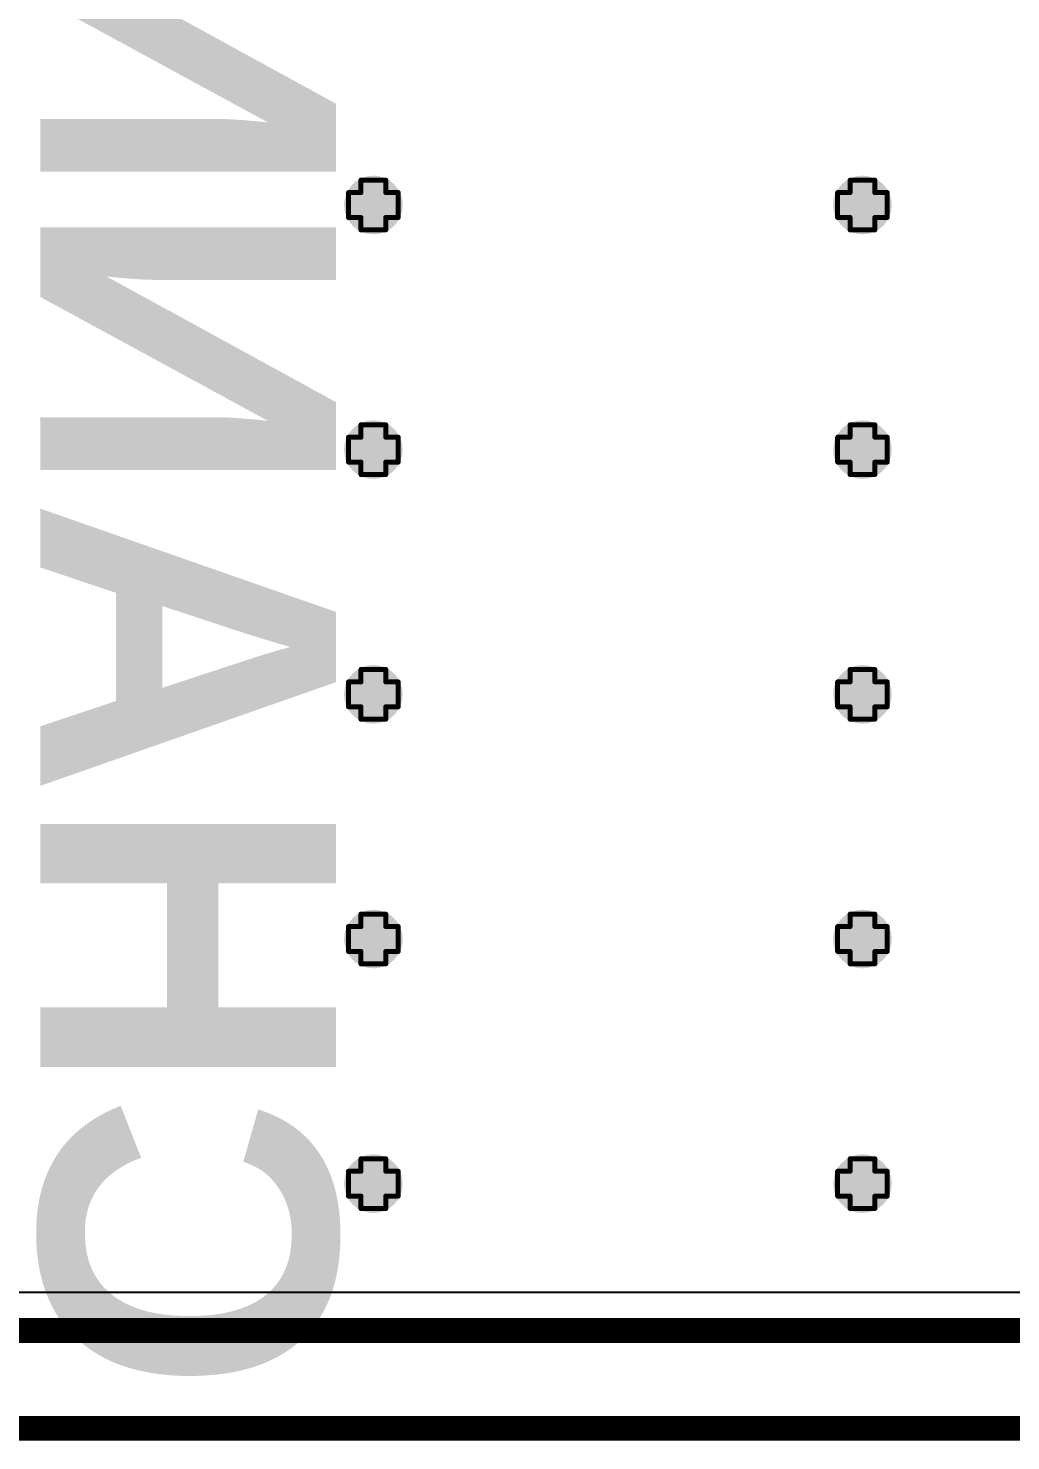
# Model space of a CAD drawing. Header units: inches. Extents: x -0.1 to 10.2, y 0 to 6.5.
# Drawn here: x 3.523 to 3.918, y 1.393 to 1.961 of the extents above; entities that cross this region are included whole.
import ezdxf

# ---------------------------------------------------------------- set-up
doc = ezdxf.new("R2010")
doc.units = ezdxf.units.IN
doc.header["$MEASUREMENT"] = 0
for name, color, linetype in [('Bottom Layer', 5, 'Continuous'), ('Bottom Overlay', 54, 'Continuous'), ('Drill Drawing', 1, 'Continuous'), ('Top Layer', 1, 'Continuous'), ('Via Holes', 16, 'Continuous')]:
    doc.layers.add(name, color=color, linetype=linetype)
doc.styles.add('Arial_Bold', font='', dxfattribs={"height": 0.2})
doc.styles.get('Arial_Bold').set_extended_font_data('Arial', bold=True)

msp = doc.modelspace()

# ---------------------------------------------------------------- hatches: boundary and pattern name
at = {"layer": 'Bottom Layer'}
h = msp.add_hatch(color=5, dxfattribs=at)
edge = h.paths.add_edge_path()
edge.add_arc((3.66142, 1.88976), 0.01181, 0, 360)
h = msp.add_hatch(color=5, dxfattribs=at)
edge = h.paths.add_edge_path()
edge.add_arc((3.85827, 1.88976), 0.01181, 0, 360)
h = msp.add_hatch(color=5, dxfattribs=at)
edge = h.paths.add_edge_path()
edge.add_arc((3.66142, 1.79134), 0.01181, 0, 360)
h = msp.add_hatch(color=5, dxfattribs=at)
edge = h.paths.add_edge_path()
edge.add_arc((3.85827, 1.79134), 0.01181, 0, 360)
h = msp.add_hatch(color=5, dxfattribs=at)
edge = h.paths.add_edge_path()
edge.add_arc((3.66142, 1.69291), 0.01181, 0, 360)
h = msp.add_hatch(color=5, dxfattribs=at)
edge = h.paths.add_edge_path()
edge.add_arc((3.85827, 1.69291), 0.01181, 0, 360)
h = msp.add_hatch(color=5, dxfattribs=at)
edge = h.paths.add_edge_path()
edge.add_arc((3.66142, 1.59449), 0.01181, 0, 360)
h = msp.add_hatch(color=5, dxfattribs=at)
edge = h.paths.add_edge_path()
edge.add_arc((3.85827, 1.59449), 0.01181, 0, 360)
h = msp.add_hatch(color=5, dxfattribs=at)
edge = h.paths.add_edge_path()
edge.add_arc((3.66142, 1.49606), 0.01181, 0, 360)
h = msp.add_hatch(color=5, dxfattribs=at)
edge = h.paths.add_edge_path()
edge.add_arc((3.85827, 1.49606), 0.01181, 0, 360)
at = {"layer": 'Top Layer'}
h = msp.add_hatch(color=1, dxfattribs=at)
edge = h.paths.add_edge_path()
edge.add_arc((3.66142, 1.88976), 0.01181, 0, 360)
h = msp.add_hatch(color=1, dxfattribs=at)
edge = h.paths.add_edge_path()
edge.add_arc((3.85827, 1.88976), 0.01181, 0, 360)
h = msp.add_hatch(color=1, dxfattribs=at)
edge = h.paths.add_edge_path()
edge.add_arc((3.66142, 1.79134), 0.01181, 0, 360)
h = msp.add_hatch(color=1, dxfattribs=at)
edge = h.paths.add_edge_path()
edge.add_arc((3.85827, 1.79134), 0.01181, 0, 360)
h = msp.add_hatch(color=1, dxfattribs=at)
edge = h.paths.add_edge_path()
edge.add_arc((3.66142, 1.69291), 0.01181, 0, 360)
h = msp.add_hatch(color=1, dxfattribs=at)
edge = h.paths.add_edge_path()
edge.add_arc((3.85827, 1.69291), 0.01181, 0, 360)
h = msp.add_hatch(color=1, dxfattribs=at)
edge = h.paths.add_edge_path()
edge.add_arc((3.66142, 1.59449), 0.01181, 0, 360)
h = msp.add_hatch(color=1, dxfattribs=at)
edge = h.paths.add_edge_path()
edge.add_arc((3.85827, 1.59449), 0.01181, 0, 360)
h = msp.add_hatch(color=1, dxfattribs=at)
edge = h.paths.add_edge_path()
edge.add_arc((3.66142, 1.49606), 0.01181, 0, 360)
h = msp.add_hatch(color=1, dxfattribs=at)
edge = h.paths.add_edge_path()
edge.add_arc((3.85827, 1.49606), 0.01181, 0, 360)
at = {"layer": 'Via Holes'}
h = msp.add_hatch(color=7, dxfattribs=at)
edge = h.paths.add_edge_path()
edge.add_arc((3.66142, 1.88976), 0.00591, 0, 360)
h = msp.add_hatch(color=7, dxfattribs=at)
edge = h.paths.add_edge_path()
edge.add_arc((3.85827, 1.88976), 0.00591, 0, 360)
h = msp.add_hatch(color=7, dxfattribs=at)
edge = h.paths.add_edge_path()
edge.add_arc((3.66142, 1.79134), 0.00591, 0, 360)
h = msp.add_hatch(color=7, dxfattribs=at)
edge = h.paths.add_edge_path()
edge.add_arc((3.85827, 1.79134), 0.00591, 0, 360)
h = msp.add_hatch(color=7, dxfattribs=at)
edge = h.paths.add_edge_path()
edge.add_arc((3.66142, 1.69291), 0.00591, 0, 360)
h = msp.add_hatch(color=7, dxfattribs=at)
edge = h.paths.add_edge_path()
edge.add_arc((3.85827, 1.69291), 0.00591, 0, 360)
h = msp.add_hatch(color=7, dxfattribs=at)
edge = h.paths.add_edge_path()
edge.add_arc((3.66142, 1.59449), 0.00591, 0, 360)
h = msp.add_hatch(color=7, dxfattribs=at)
edge = h.paths.add_edge_path()
edge.add_arc((3.85827, 1.59449), 0.00591, 0, 360)
h = msp.add_hatch(color=7, dxfattribs=at)
edge = h.paths.add_edge_path()
edge.add_arc((3.66142, 1.49606), 0.00591, 0, 360)
h = msp.add_hatch(color=7, dxfattribs=at)
edge = h.paths.add_edge_path()
edge.add_arc((3.85827, 1.49606), 0.00591, 0, 360)

# ---------------------------------------------------------------- linework, layer by layer
at = {"layer": 'Drill Drawing', "const_width": 0.002}
for points in [[(3.65642, 1.89476), (3.65642, 1.89976)], [(3.65642, 1.89976), (3.66642, 1.89976)], [(3.66642, 1.89476), (3.66642, 1.89976)], [(3.85327, 1.89476), (3.85327, 1.89976)], [(3.85327, 1.89976), (3.86327, 1.89976)], [(3.86327, 1.89476), (3.86327, 1.89976)], [(3.65142, 1.88476), (3.65142, 1.89476)], [(3.65142, 1.89476), (3.65642, 1.89476)], [(3.66642, 1.89476), (3.67142, 1.89476)], [(3.67142, 1.88476), (3.67142, 1.89476)], [(3.84827, 1.88476), (3.84827, 1.89476)], [(3.84827, 1.89476), (3.85327, 1.89476)], [(3.86327, 1.89476), (3.86827, 1.89476)], [(3.86827, 1.88476), (3.86827, 1.89476)], [(3.65142, 1.88476), (3.65642, 1.88476)], [(3.65642, 1.87976), (3.65642, 1.88476)], [(3.66642, 1.88476), (3.67142, 1.88476)], [(3.66642, 1.87976), (3.66642, 1.88476)], [(3.84827, 1.88476), (3.85327, 1.88476)], [(3.85327, 1.87976), (3.85327, 1.88476)], [(3.86327, 1.88476), (3.86827, 1.88476)], [(3.86327, 1.87976), (3.86327, 1.88476)], [(3.65642, 1.87976), (3.66642, 1.87976)], [(3.85327, 1.87976), (3.86327, 1.87976)], [(3.65642, 1.79634), (3.65642, 1.80134)], [(3.65642, 1.80134), (3.66642, 1.80134)], [(3.66642, 1.79634), (3.66642, 1.80134)], [(3.85327, 1.79634), (3.85327, 1.80134)], [(3.85327, 1.80134), (3.86327, 1.80134)], [(3.86327, 1.79634), (3.86327, 1.80134)], [(3.65142, 1.78634), (3.65142, 1.79634)], [(3.65142, 1.79634), (3.65642, 1.79634)], [(3.66642, 1.79634), (3.67142, 1.79634)], [(3.67142, 1.78634), (3.67142, 1.79634)], [(3.84827, 1.78634), (3.84827, 1.79634)], [(3.84827, 1.79634), (3.85327, 1.79634)], [(3.86327, 1.79634), (3.86827, 1.79634)], [(3.86827, 1.78634), (3.86827, 1.79634)], [(3.65142, 1.78634), (3.65642, 1.78634)], [(3.65642, 1.78134), (3.65642, 1.78634)], [(3.66642, 1.78634), (3.67142, 1.78634)], [(3.66642, 1.78134), (3.66642, 1.78634)], [(3.84827, 1.78634), (3.85327, 1.78634)], [(3.85327, 1.78134), (3.85327, 1.78634)], [(3.86327, 1.78634), (3.86827, 1.78634)], [(3.86327, 1.78134), (3.86327, 1.78634)], [(3.65642, 1.78134), (3.66642, 1.78134)], [(3.85327, 1.78134), (3.86327, 1.78134)], [(3.65642, 1.69791), (3.65642, 1.70291)], [(3.65642, 1.70291), (3.66642, 1.70291)], [(3.66642, 1.69791), (3.66642, 1.70291)], [(3.85327, 1.69791), (3.85327, 1.70291)], [(3.85327, 1.70291), (3.86327, 1.70291)], [(3.86327, 1.69791), (3.86327, 1.70291)], [(3.65142, 1.68791), (3.65142, 1.69791)], [(3.65142, 1.69791), (3.65642, 1.69791)], [(3.66642, 1.69791), (3.67142, 1.69791)], [(3.67142, 1.68791), (3.67142, 1.69791)], [(3.84827, 1.68791), (3.84827, 1.69791)], [(3.84827, 1.69791), (3.85327, 1.69791)], [(3.86327, 1.69791), (3.86827, 1.69791)], [(3.86827, 1.68791), (3.86827, 1.69791)], [(3.65142, 1.68791), (3.65642, 1.68791)], [(3.65642, 1.68291), (3.65642, 1.68791)], [(3.66642, 1.68791), (3.67142, 1.68791)], [(3.66642, 1.68291), (3.66642, 1.68791)], [(3.84827, 1.68791), (3.85327, 1.68791)], [(3.85327, 1.68291), (3.85327, 1.68791)], [(3.86327, 1.68791), (3.86827, 1.68791)], [(3.86327, 1.68291), (3.86327, 1.68791)], [(3.65642, 1.68291), (3.66642, 1.68291)], [(3.85327, 1.68291), (3.86327, 1.68291)], [(3.65642, 1.59949), (3.65642, 1.60449)], [(3.65642, 1.60449), (3.66642, 1.60449)], [(3.66642, 1.59949), (3.66642, 1.60449)], [(3.85327, 1.59949), (3.85327, 1.60449)], [(3.85327, 1.60449), (3.86327, 1.60449)], [(3.86327, 1.59949), (3.86327, 1.60449)], [(3.65142, 1.58949), (3.65142, 1.59949)], [(3.65142, 1.59949), (3.65642, 1.59949)], [(3.66642, 1.59949), (3.67142, 1.59949)], [(3.67142, 1.58949), (3.67142, 1.59949)], [(3.84827, 1.58949), (3.84827, 1.59949)], [(3.84827, 1.59949), (3.85327, 1.59949)], [(3.86327, 1.59949), (3.86827, 1.59949)], [(3.86827, 1.58949), (3.86827, 1.59949)], [(3.65142, 1.58949), (3.65642, 1.58949)], [(3.65642, 1.58449), (3.65642, 1.58949)], [(3.65642, 1.58449), (3.66642, 1.58449)], [(3.66642, 1.58949), (3.67142, 1.58949)], [(3.66642, 1.58449), (3.66642, 1.58949)], [(3.84827, 1.58949), (3.85327, 1.58949)], [(3.85327, 1.58449), (3.85327, 1.58949)], [(3.85327, 1.58449), (3.86327, 1.58449)], [(3.86327, 1.58949), (3.86827, 1.58949)], [(3.86327, 1.58449), (3.86327, 1.58949)], [(3.65642, 1.50106), (3.65642, 1.50606)], [(3.65642, 1.50606), (3.66642, 1.50606)], [(3.66642, 1.50106), (3.66642, 1.50606)], [(3.85327, 1.50106), (3.85327, 1.50606)], [(3.85327, 1.50606), (3.86327, 1.50606)], [(3.86327, 1.50106), (3.86327, 1.50606)], [(3.65142, 1.49106), (3.65142, 1.50106)], [(3.65142, 1.50106), (3.65642, 1.50106)], [(3.66642, 1.50106), (3.67142, 1.50106)], [(3.67142, 1.49106), (3.67142, 1.50106)], [(3.84827, 1.49106), (3.84827, 1.50106)], [(3.84827, 1.50106), (3.85327, 1.50106)], [(3.86327, 1.50106), (3.86827, 1.50106)], [(3.86827, 1.49106), (3.86827, 1.50106)], [(3.65142, 1.49106), (3.65642, 1.49106)], [(3.65642, 1.48606), (3.65642, 1.49106)], [(3.66642, 1.49106), (3.67142, 1.49106)], [(3.66642, 1.48606), (3.66642, 1.49106)], [(3.84827, 1.49106), (3.85327, 1.49106)], [(3.85327, 1.48606), (3.85327, 1.49106)], [(3.86327, 1.49106), (3.86827, 1.49106)], [(3.86327, 1.48606), (3.86327, 1.49106)], [(3.65642, 1.48606), (3.66642, 1.48606)], [(3.85327, 1.48606), (3.86327, 1.48606)]]:
    msp.add_lwpolyline(points, dxfattribs=at)
at = {"layer": 'Drill Drawing', "const_width": 0.001}
for points in [[(3.65592, 1.89976, 1), (3.65692, 1.89976, 1)], [(3.65592, 1.89976, 1), (3.65692, 1.89976, 1)], [(3.66592, 1.89976, 1), (3.66692, 1.89976, 1)], [(3.66592, 1.89976, 1), (3.66692, 1.89976, 1)], [(3.85277, 1.89976, 1), (3.85377, 1.89976, 1)], [(3.85277, 1.89976, 1), (3.85377, 1.89976, 1)], [(3.86277, 1.89976, 1), (3.86377, 1.89976, 1)], [(3.86277, 1.89976, 1), (3.86377, 1.89976, 1)], [(3.65092, 1.89476, 1), (3.65192, 1.89476, 1)], [(3.65092, 1.89476, 1), (3.65192, 1.89476, 1)], [(3.65592, 1.89476, 1), (3.65692, 1.89476, 1)], [(3.65592, 1.89476, 1), (3.65692, 1.89476, 1)], [(3.66592, 1.89476, 1), (3.66692, 1.89476, 1)], [(3.66592, 1.89476, 1), (3.66692, 1.89476, 1)], [(3.67092, 1.89476, 1), (3.67192, 1.89476, 1)], [(3.67092, 1.89476, 1), (3.67192, 1.89476, 1)], [(3.84777, 1.89476, 1), (3.84877, 1.89476, 1)], [(3.84777, 1.89476, 1), (3.84877, 1.89476, 1)], [(3.85277, 1.89476, 1), (3.85377, 1.89476, 1)], [(3.85277, 1.89476, 1), (3.85377, 1.89476, 1)], [(3.86277, 1.89476, 1), (3.86377, 1.89476, 1)], [(3.86277, 1.89476, 1), (3.86377, 1.89476, 1)], [(3.86777, 1.89476, 1), (3.86877, 1.89476, 1)], [(3.86777, 1.89476, 1), (3.86877, 1.89476, 1)], [(3.65092, 1.88476, 1), (3.65192, 1.88476, 1)], [(3.65092, 1.88476, 1), (3.65192, 1.88476, 1)], [(3.65592, 1.88476, 1), (3.65692, 1.88476, 1)], [(3.65592, 1.88476, 1), (3.65692, 1.88476, 1)], [(3.66592, 1.88476, 1), (3.66692, 1.88476, 1)], [(3.66592, 1.88476, 1), (3.66692, 1.88476, 1)], [(3.67092, 1.88476, 1), (3.67192, 1.88476, 1)], [(3.67092, 1.88476, 1), (3.67192, 1.88476, 1)], [(3.84777, 1.88476, 1), (3.84877, 1.88476, 1)], [(3.84777, 1.88476, 1), (3.84877, 1.88476, 1)], [(3.85277, 1.88476, 1), (3.85377, 1.88476, 1)], [(3.85277, 1.88476, 1), (3.85377, 1.88476, 1)], [(3.86277, 1.88476, 1), (3.86377, 1.88476, 1)], [(3.86277, 1.88476, 1), (3.86377, 1.88476, 1)], [(3.86777, 1.88476, 1), (3.86877, 1.88476, 1)], [(3.86777, 1.88476, 1), (3.86877, 1.88476, 1)], [(3.65592, 1.87976, 1), (3.65692, 1.87976, 1)], [(3.65592, 1.87976, 1), (3.65692, 1.87976, 1)], [(3.66592, 1.87976, 1), (3.66692, 1.87976, 1)], [(3.66592, 1.87976, 1), (3.66692, 1.87976, 1)], [(3.85277, 1.87976, 1), (3.85377, 1.87976, 1)], [(3.85277, 1.87976, 1), (3.85377, 1.87976, 1)], [(3.86277, 1.87976, 1), (3.86377, 1.87976, 1)], [(3.86277, 1.87976, 1), (3.86377, 1.87976, 1)], [(3.65592, 1.80134, 1), (3.65692, 1.80134, 1)], [(3.65592, 1.80134, 1), (3.65692, 1.80134, 1)], [(3.66592, 1.80134, 1), (3.66692, 1.80134, 1)], [(3.66592, 1.80134, 1), (3.66692, 1.80134, 1)], [(3.85277, 1.80134, 1), (3.85377, 1.80134, 1)], [(3.85277, 1.80134, 1), (3.85377, 1.80134, 1)], [(3.86277, 1.80134, 1), (3.86377, 1.80134, 1)], [(3.86277, 1.80134, 1), (3.86377, 1.80134, 1)], [(3.65092, 1.79634, 1), (3.65192, 1.79634, 1)], [(3.65092, 1.79634, 1), (3.65192, 1.79634, 1)], [(3.65592, 1.79634, 1), (3.65692, 1.79634, 1)], [(3.65592, 1.79634, 1), (3.65692, 1.79634, 1)], [(3.66592, 1.79634, 1), (3.66692, 1.79634, 1)], [(3.66592, 1.79634, 1), (3.66692, 1.79634, 1)], [(3.67092, 1.79634, 1), (3.67192, 1.79634, 1)], [(3.67092, 1.79634, 1), (3.67192, 1.79634, 1)], [(3.84777, 1.79634, 1), (3.84877, 1.79634, 1)], [(3.84777, 1.79634, 1), (3.84877, 1.79634, 1)], [(3.85277, 1.79634, 1), (3.85377, 1.79634, 1)], [(3.85277, 1.79634, 1), (3.85377, 1.79634, 1)], [(3.86277, 1.79634, 1), (3.86377, 1.79634, 1)], [(3.86277, 1.79634, 1), (3.86377, 1.79634, 1)], [(3.86777, 1.79634, 1), (3.86877, 1.79634, 1)], [(3.86777, 1.79634, 1), (3.86877, 1.79634, 1)], [(3.65092, 1.78634, 1), (3.65192, 1.78634, 1)], [(3.65092, 1.78634, 1), (3.65192, 1.78634, 1)], [(3.65592, 1.78634, 1), (3.65692, 1.78634, 1)], [(3.65592, 1.78634, 1), (3.65692, 1.78634, 1)], [(3.66592, 1.78634, 1), (3.66692, 1.78634, 1)], [(3.66592, 1.78634, 1), (3.66692, 1.78634, 1)], [(3.67092, 1.78634, 1), (3.67192, 1.78634, 1)], [(3.67092, 1.78634, 1), (3.67192, 1.78634, 1)], [(3.84777, 1.78634, 1), (3.84877, 1.78634, 1)], [(3.84777, 1.78634, 1), (3.84877, 1.78634, 1)], [(3.85277, 1.78634, 1), (3.85377, 1.78634, 1)], [(3.85277, 1.78634, 1), (3.85377, 1.78634, 1)], [(3.86277, 1.78634, 1), (3.86377, 1.78634, 1)], [(3.86277, 1.78634, 1), (3.86377, 1.78634, 1)], [(3.86777, 1.78634, 1), (3.86877, 1.78634, 1)], [(3.86777, 1.78634, 1), (3.86877, 1.78634, 1)], [(3.65592, 1.78134, 1), (3.65692, 1.78134, 1)], [(3.65592, 1.78134, 1), (3.65692, 1.78134, 1)], [(3.66592, 1.78134, 1), (3.66692, 1.78134, 1)], [(3.66592, 1.78134, 1), (3.66692, 1.78134, 1)], [(3.85277, 1.78134, 1), (3.85377, 1.78134, 1)], [(3.85277, 1.78134, 1), (3.85377, 1.78134, 1)], [(3.86277, 1.78134, 1), (3.86377, 1.78134, 1)], [(3.86277, 1.78134, 1), (3.86377, 1.78134, 1)], [(3.65592, 1.70291, 1), (3.65692, 1.70291, 1)], [(3.65592, 1.70291, 1), (3.65692, 1.70291, 1)], [(3.66592, 1.70291, 1), (3.66692, 1.70291, 1)], [(3.66592, 1.70291, 1), (3.66692, 1.70291, 1)], [(3.85277, 1.70291, 1), (3.85377, 1.70291, 1)], [(3.85277, 1.70291, 1), (3.85377, 1.70291, 1)], [(3.86277, 1.70291, 1), (3.86377, 1.70291, 1)], [(3.86277, 1.70291, 1), (3.86377, 1.70291, 1)], [(3.65092, 1.69791, 1), (3.65192, 1.69791, 1)], [(3.65092, 1.69791, 1), (3.65192, 1.69791, 1)], [(3.65592, 1.69791, 1), (3.65692, 1.69791, 1)], [(3.65592, 1.69791, 1), (3.65692, 1.69791, 1)], [(3.66592, 1.69791, 1), (3.66692, 1.69791, 1)], [(3.66592, 1.69791, 1), (3.66692, 1.69791, 1)], [(3.67092, 1.69791, 1), (3.67192, 1.69791, 1)], [(3.67092, 1.69791, 1), (3.67192, 1.69791, 1)], [(3.84777, 1.69791, 1), (3.84877, 1.69791, 1)], [(3.84777, 1.69791, 1), (3.84877, 1.69791, 1)], [(3.85277, 1.69791, 1), (3.85377, 1.69791, 1)], [(3.85277, 1.69791, 1), (3.85377, 1.69791, 1)], [(3.86277, 1.69791, 1), (3.86377, 1.69791, 1)], [(3.86277, 1.69791, 1), (3.86377, 1.69791, 1)], [(3.86777, 1.69791, 1), (3.86877, 1.69791, 1)], [(3.86777, 1.69791, 1), (3.86877, 1.69791, 1)], [(3.65092, 1.68791, 1), (3.65192, 1.68791, 1)], [(3.65092, 1.68791, 1), (3.65192, 1.68791, 1)], [(3.65592, 1.68791, 1), (3.65692, 1.68791, 1)], [(3.65592, 1.68791, 1), (3.65692, 1.68791, 1)], [(3.66592, 1.68791, 1), (3.66692, 1.68791, 1)], [(3.66592, 1.68791, 1), (3.66692, 1.68791, 1)], [(3.67092, 1.68791, 1), (3.67192, 1.68791, 1)], [(3.67092, 1.68791, 1), (3.67192, 1.68791, 1)], [(3.84777, 1.68791, 1), (3.84877, 1.68791, 1)], [(3.84777, 1.68791, 1), (3.84877, 1.68791, 1)], [(3.85277, 1.68791, 1), (3.85377, 1.68791, 1)], [(3.85277, 1.68791, 1), (3.85377, 1.68791, 1)], [(3.86277, 1.68791, 1), (3.86377, 1.68791, 1)], [(3.86277, 1.68791, 1), (3.86377, 1.68791, 1)], [(3.86777, 1.68791, 1), (3.86877, 1.68791, 1)], [(3.86777, 1.68791, 1), (3.86877, 1.68791, 1)], [(3.65592, 1.68291, 1), (3.65692, 1.68291, 1)], [(3.65592, 1.68291, 1), (3.65692, 1.68291, 1)], [(3.66592, 1.68291, 1), (3.66692, 1.68291, 1)], [(3.66592, 1.68291, 1), (3.66692, 1.68291, 1)], [(3.85277, 1.68291, 1), (3.85377, 1.68291, 1)], [(3.85277, 1.68291, 1), (3.85377, 1.68291, 1)], [(3.86277, 1.68291, 1), (3.86377, 1.68291, 1)], [(3.86277, 1.68291, 1), (3.86377, 1.68291, 1)], [(3.65592, 1.60449, 1), (3.65692, 1.60449, 1)], [(3.65592, 1.60449, 1), (3.65692, 1.60449, 1)], [(3.66592, 1.60449, 1), (3.66692, 1.60449, 1)], [(3.66592, 1.60449, 1), (3.66692, 1.60449, 1)], [(3.85277, 1.60449, 1), (3.85377, 1.60449, 1)], [(3.85277, 1.60449, 1), (3.85377, 1.60449, 1)], [(3.86277, 1.60449, 1), (3.86377, 1.60449, 1)], [(3.86277, 1.60449, 1), (3.86377, 1.60449, 1)], [(3.65092, 1.59949, 1), (3.65192, 1.59949, 1)], [(3.65092, 1.59949, 1), (3.65192, 1.59949, 1)], [(3.65592, 1.59949, 1), (3.65692, 1.59949, 1)], [(3.65592, 1.59949, 1), (3.65692, 1.59949, 1)], [(3.66592, 1.59949, 1), (3.66692, 1.59949, 1)], [(3.66592, 1.59949, 1), (3.66692, 1.59949, 1)], [(3.67092, 1.59949, 1), (3.67192, 1.59949, 1)], [(3.67092, 1.59949, 1), (3.67192, 1.59949, 1)], [(3.84777, 1.59949, 1), (3.84877, 1.59949, 1)], [(3.84777, 1.59949, 1), (3.84877, 1.59949, 1)], [(3.85277, 1.59949, 1), (3.85377, 1.59949, 1)], [(3.85277, 1.59949, 1), (3.85377, 1.59949, 1)], [(3.86277, 1.59949, 1), (3.86377, 1.59949, 1)], [(3.86277, 1.59949, 1), (3.86377, 1.59949, 1)], [(3.86777, 1.59949, 1), (3.86877, 1.59949, 1)], [(3.86777, 1.59949, 1), (3.86877, 1.59949, 1)], [(3.65092, 1.58949, 1), (3.65192, 1.58949, 1)], [(3.65092, 1.58949, 1), (3.65192, 1.58949, 1)], [(3.65592, 1.58949, 1), (3.65692, 1.58949, 1)], [(3.65592, 1.58949, 1), (3.65692, 1.58949, 1)], [(3.65592, 1.58449, 1), (3.65692, 1.58449, 1)], [(3.65592, 1.58449, 1), (3.65692, 1.58449, 1)], [(3.66592, 1.58949, 1), (3.66692, 1.58949, 1)], [(3.66592, 1.58949, 1), (3.66692, 1.58949, 1)], [(3.66592, 1.58449, 1), (3.66692, 1.58449, 1)], [(3.66592, 1.58449, 1), (3.66692, 1.58449, 1)], [(3.67092, 1.58949, 1), (3.67192, 1.58949, 1)], [(3.67092, 1.58949, 1), (3.67192, 1.58949, 1)], [(3.84777, 1.58949, 1), (3.84877, 1.58949, 1)], [(3.84777, 1.58949, 1), (3.84877, 1.58949, 1)], [(3.85277, 1.58949, 1), (3.85377, 1.58949, 1)], [(3.85277, 1.58949, 1), (3.85377, 1.58949, 1)], [(3.85277, 1.58449, 1), (3.85377, 1.58449, 1)], [(3.85277, 1.58449, 1), (3.85377, 1.58449, 1)], [(3.86277, 1.58949, 1), (3.86377, 1.58949, 1)], [(3.86277, 1.58949, 1), (3.86377, 1.58949, 1)], [(3.86277, 1.58449, 1), (3.86377, 1.58449, 1)], [(3.86277, 1.58449, 1), (3.86377, 1.58449, 1)], [(3.86777, 1.58949, 1), (3.86877, 1.58949, 1)], [(3.86777, 1.58949, 1), (3.86877, 1.58949, 1)], [(3.65592, 1.50606, 1), (3.65692, 1.50606, 1)], [(3.65592, 1.50606, 1), (3.65692, 1.50606, 1)], [(3.66592, 1.50606, 1), (3.66692, 1.50606, 1)], [(3.66592, 1.50606, 1), (3.66692, 1.50606, 1)], [(3.85277, 1.50606, 1), (3.85377, 1.50606, 1)], [(3.85277, 1.50606, 1), (3.85377, 1.50606, 1)], [(3.86277, 1.50606, 1), (3.86377, 1.50606, 1)], [(3.86277, 1.50606, 1), (3.86377, 1.50606, 1)], [(3.65092, 1.50106, 1), (3.65192, 1.50106, 1)], [(3.65092, 1.50106, 1), (3.65192, 1.50106, 1)], [(3.65592, 1.50106, 1), (3.65692, 1.50106, 1)], [(3.65592, 1.50106, 1), (3.65692, 1.50106, 1)], [(3.66592, 1.50106, 1), (3.66692, 1.50106, 1)], [(3.66592, 1.50106, 1), (3.66692, 1.50106, 1)], [(3.67092, 1.50106, 1), (3.67192, 1.50106, 1)], [(3.67092, 1.50106, 1), (3.67192, 1.50106, 1)], [(3.84777, 1.50106, 1), (3.84877, 1.50106, 1)], [(3.84777, 1.50106, 1), (3.84877, 1.50106, 1)], [(3.85277, 1.50106, 1), (3.85377, 1.50106, 1)], [(3.85277, 1.50106, 1), (3.85377, 1.50106, 1)], [(3.86277, 1.50106, 1), (3.86377, 1.50106, 1)], [(3.86277, 1.50106, 1), (3.86377, 1.50106, 1)], [(3.86777, 1.50106, 1), (3.86877, 1.50106, 1)], [(3.86777, 1.50106, 1), (3.86877, 1.50106, 1)], [(3.65092, 1.49106, 1), (3.65192, 1.49106, 1)], [(3.65092, 1.49106, 1), (3.65192, 1.49106, 1)], [(3.65592, 1.49106, 1), (3.65692, 1.49106, 1)], [(3.65592, 1.49106, 1), (3.65692, 1.49106, 1)], [(3.66592, 1.49106, 1), (3.66692, 1.49106, 1)], [(3.66592, 1.49106, 1), (3.66692, 1.49106, 1)], [(3.67092, 1.49106, 1), (3.67192, 1.49106, 1)], [(3.67092, 1.49106, 1), (3.67192, 1.49106, 1)], [(3.84777, 1.49106, 1), (3.84877, 1.49106, 1)], [(3.84777, 1.49106, 1), (3.84877, 1.49106, 1)], [(3.85277, 1.49106, 1), (3.85377, 1.49106, 1)], [(3.85277, 1.49106, 1), (3.85377, 1.49106, 1)], [(3.86277, 1.49106, 1), (3.86377, 1.49106, 1)], [(3.86277, 1.49106, 1), (3.86377, 1.49106, 1)], [(3.86777, 1.49106, 1), (3.86877, 1.49106, 1)], [(3.86777, 1.49106, 1), (3.86877, 1.49106, 1)], [(3.65592, 1.48606, 1), (3.65692, 1.48606, 1)], [(3.65592, 1.48606, 1), (3.65692, 1.48606, 1)], [(3.66592, 1.48606, 1), (3.66692, 1.48606, 1)], [(3.66592, 1.48606, 1), (3.66692, 1.48606, 1)], [(3.85277, 1.48606, 1), (3.85377, 1.48606, 1)], [(3.85277, 1.48606, 1), (3.85377, 1.48606, 1)], [(3.86277, 1.48606, 1), (3.86377, 1.48606, 1)], [(3.86277, 1.48606, 1), (3.86377, 1.48606, 1)]]:
    msp.add_lwpolyline(points, format="xyb", close=True, dxfattribs=at)
at = {"layer": 'Top Layer'}
msp.add_line((4.13327, 1.4523), (3.21949, 1.4523), dxfattribs=at)
at = {"layer": 'Top Layer', "const_width": 0.01}
for points in [[(3.20394, 1.43701), (4.14882, 1.43701)], [(3.4252, 1.39764), (4.37008, 1.39764)]]:
    msp.add_lwpolyline(points, dxfattribs=at)

# ---------------------------------------------------------------- texts
at = {"layer": 'Bottom Overlay', "style": 'Arial_Bold', "text_generation_flag": 2}
msp.add_text('CHANNEL 7 8 9', height=0.119, rotation=270, dxfattribs=at).set_placement((3.52739, 1.41188))

doc.saveas('drawing.dxf')
